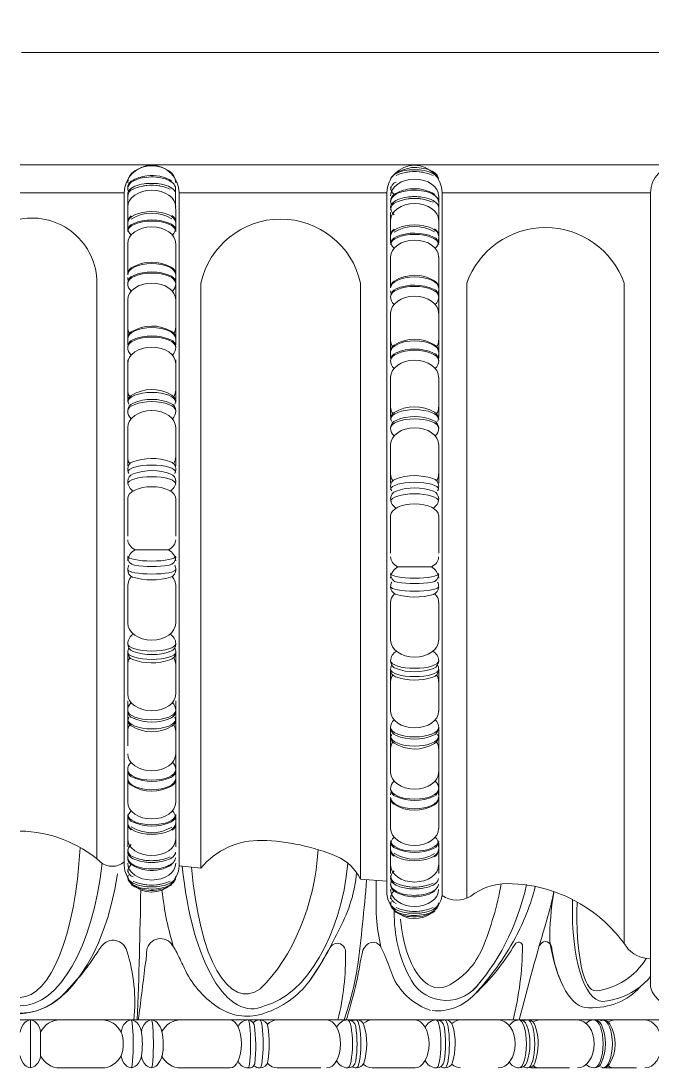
# Model space of a CAD drawing. Header units: millimetres. Extents: x 542654 to 551203, y 315718 to 321804.
# Drawn here: x 544497.7 to 544661.6, y 321162.1 to 321434.4 of the extents above; entities that cross this region are included whole.
import ezdxf

# ---------------------------------------------------------------- set-up
doc = ezdxf.new("R2010")
doc.units = ezdxf.units.MM
doc.layers.add('cad-block.com', color=250, linetype='Continuous')

msp = doc.modelspace()

# ---------------------------------------------------------------- linework, layer by layer
at = {"layer": 'cad-block.com', "color": 18, "lineweight": 15, "true_color": 0x000000}
for points in [[(544497.9, 321426.2), (544773.13, 321426.2), (544773.13, 321438.21)], [(544537.85, 321390.97), (544537.92, 321380.22)], [(544497.56, 321389.74), (544524.55, 321389.74)], [(544525.45, 321388.16), (544525.45, 321380.22)], [(544538.8, 321389.74), (544592.75, 321389.74)], [(544606.18, 321388.94), (544606.18, 321382.61)], [(544607.06, 321389.74), (544661.18, 321389.74)], [(544593.71, 321384.72), (544593.71, 321376.77)], [(544606.18, 321384.72), (544606.18, 321376.77)], [(544525.45, 321376.53), (544525.45, 321368.59)], [(544537.92, 321376.53), (544537.92, 321368.59)], [(544537.92, 321374.02), (544537.92, 321358.68)], [(544593.71, 321373.09), (544593.71, 321365.15)], [(544606.18, 321373.09), (544606.18, 321365.15)], [(544606.18, 321370.57), (544606.18, 321355.24)], [(544525.45, 321361.93), (544525.45, 321353.99)], [(544537.92, 321361.93), (544537.92, 321353.99)], [(544525.45, 321358.19), (544525.45, 321350.24)], [(544537.92, 321358.19), (544537.92, 321350.24)], [(544593.71, 321358.49), (544593.71, 321350.54)], [(544606.18, 321358.49), (544606.18, 321350.54)], [(544593.71, 321354.75), (544593.71, 321346.8)], [(544606.18, 321354.75), (544606.18, 321346.8)], [(544525.45, 321346.33), (544525.45, 321336.21)], [(544537.92, 321346.33), (544537.92, 321336.21)], [(544593.71, 321341.87), (544593.71, 321331.76)], [(544606.18, 321341.87), (544606.18, 321331.76)], [(544525.45, 321328.8), (544525.45, 321318.8)], [(544537.92, 321328.8), (544537.92, 321318.8)], [(544593.71, 321324.34), (544593.71, 321314.34)], [(544606.18, 321324.34), (544606.18, 321314.34)], [(544525.45, 321300.58), (544525.45, 321310.36)], [(544537.92, 321300.58), (544537.92, 321310.36)], [(544593.71, 321296.12), (544593.71, 321305.9)], [(544606.18, 321296.12), (544606.18, 321305.9)], [(544527.35, 321297), (544536.03, 321297)], [(544595.6, 321292.54), (544604.28, 321292.54)], [(544525.45, 321287.77), (544525.45, 321277.99)], [(544537.92, 321287.77), (544537.92, 321277.99)], [(544593.71, 321283.32), (544593.71, 321273.53)], [(544606.18, 321283.32), (544606.18, 321273.53)], [(544525.45, 321260.26), (544525.45, 321270.38)], [(544537.92, 321260.26), (544537.92, 321270.38)], [(544525.45, 321259.55), (544525.45, 321269.55)], [(544537.92, 321259.55), (544537.92, 321269.55)], [(544593.71, 321255.8), (544593.71, 321265.92)], [(544593.71, 321255.09), (544593.71, 321265.09)], [(544606.18, 321255.8), (544606.18, 321265.92)], [(544606.18, 321255.09), (544606.18, 321265.09)], [(544525.45, 321249.78), (544525.45, 321257.73)], [(544537.92, 321249.78), (544537.92, 321257.73)], [(544525.45, 321246.04), (544525.45, 321253.99)], [(544537.92, 321246.04), (544537.92, 321253.99)], [(544537.92, 321233.96), (544537.92, 321249.3)], [(544593.71, 321242.92), (544593.71, 321250.87)], [(544606.18, 321242.92), (544606.18, 321250.87)], [(544593.71, 321239.18), (544593.71, 321247.13)], [(544606.18, 321239.18), (544606.18, 321247.13)], [(544606.18, 321227.1), (544606.18, 321242.44)], [(544525.45, 321231.44), (544525.45, 321239.38)], [(544537.92, 321231.44), (544537.92, 321239.38)], [(544593.71, 321224.58), (544593.71, 321232.52)], [(544606.18, 321224.58), (544606.18, 321232.52)], [(544525.45, 321219.81), (544525.45, 321227.76)], [(544537.92, 321219.81), (544537.92, 321227.76)], [(544593.71, 321212.95), (544593.71, 321220.9)], [(544606.18, 321212.95), (544606.18, 321220.9)], [(544497.56, 321174.9), (544702.2, 321174.9)], [(544658.19, 321174.87), (544497.96, 321174.87)], [(544500.18, 321162.41), (544500.18, 321174.87)], [(544518.77, 321174.87), (544507.78, 321174.87)], [(544552.05, 321174.87), (544539.21, 321174.87)], [(544575.58, 321174.87), (544564.24, 321174.87)], [(544600.03, 321174.87), (544588.9, 321174.87)], [(544640.11, 321174.87), (544630.11, 321174.87)], [(544657.56, 321174.87), (544649.61, 321174.87)], [(544502.81, 321171.72), (544502.81, 321165.56)], [(544518.77, 321162.41), (544507.78, 321162.41)], [(544552.05, 321162.41), (544539.21, 321162.41)], [(544575.58, 321162.41), (544564.24, 321162.41)], [(544600.03, 321162.41), (544588.9, 321162.41)], [(544640.11, 321162.41), (544630.11, 321162.41)], [(544657.56, 321162.41), (544649.61, 321162.41)]]:
    msp.add_lwpolyline(points, dxfattribs=at)
for points in [[(544497.56, 321397.01), (544735.28, 321397.01, 0.231447), (544751.26, 321405.35, 0), (544751.26, 321405.35, 14.87721)], [(544524.55, 321215.95), (544524.55, 321389.74, -1), (544538.8, 321389.74), (544538.8, 321214.84)], [(544592.75, 321210.88), (544592.75, 321389.74, -1), (544607.06, 321389.74), (544607.06, 321207.17)], [(544661.18, 321190.76), (544661.18, 321389.74, -1), (544675.35, 321389.74), (544675.35, 321185.36)], [(544525.45, 321391.03, -0.255078), (544526.36, 321392.74, -1.230716)], [(544526.36, 321392.74, -0.10847), (544530.39, 321394.19, -6.055652)], [(544536.94, 321392.74, 0.173771), (544530.39, 321394.19, 6.055652)], [(544595.11, 321394.27, -0.1464), (544602.03, 321395.1, -0.1464)], [(544604.71, 321394.27, 0.1464), (544597.79, 321395.1, 0.1464)], [(544525.45, 321388.78, -0.329104), (544526.85, 321390.73, -1.230716)], [(544526.85, 321390.73, -0.1464), (544533.77, 321391.56, -0.1464)], [(544536.45, 321390.73, 0.1464), (544529.53, 321391.56, 0.1464)], [(544593.71, 321390.57, -0.329104), (544595.11, 321392.51, -1.230716)], [(544593.71, 321391.31, 0.204052), (544594.6, 321389.28, 1.230716)], [(544594.62, 321389.3, -0.10847), (544598.65, 321390.75, -6.055652)], [(544605.2, 321389.3, 0.173771), (544598.65, 321390.75, 6.055652)], [(544525.45, 321389.53, 0.00021), (544525.45, 321388.16, 1.230716)], [(544593.71, 321387.59, -0.255078), (544594.62, 321389.3, -1.230716)], [(544593.71, 321385.34, -0.329104), (544595.11, 321387.29, -1.230716)], [(544595.11, 321387.29, -0.1464), (544602.03, 321388.11, -0.1464)], [(544604.71, 321387.29, 0.1464), (544597.79, 321388.11, 0.1464)], [(544526.36, 321382.94, -0.283645), (544536.86, 321383.03, -6.055652)], [(544593.71, 321386.08, 0.204052), (544594.6, 321384.05, 1.230716)], [(544517.46, 321216.67), (544517.46, 321366.3, 0.467635), (544497.56, 321382.93, 2.506128)], [(544525.45, 321382.03, -0.255078), (544526.36, 321383.74, -1.230716)], [(544525.45, 321379.78, -0.329104), (544526.85, 321381.73, -1.230716)], [(544526.85, 321381.73, -0.209639), (544536.61, 321381.69, -6.055652)], [(544537.92, 321382.03, 0.278993), (544536.86, 321383.83, 1.230716)], [(544544.47, 321214.34), (544544.47, 321366.3, -0.803208), (544585.88, 321366.3), (544585.88, 321211.4)], [(544525.45, 321380.81, 0.204052), (544526.34, 321378.78, 1.230716)], [(544537.92, 321379.78, 0.315411), (544536.61, 321381.69, 1.230716)], [(544537.92, 321380.81, -0.204052), (544537.03, 321378.78, -1.230716)], [(544593.71, 321378.59, -0.255078), (544594.62, 321380.3, -1.230716)], [(544594.62, 321379.49, -0.283645), (544605.12, 321379.59, -6.055652)], [(544595.11, 321378.28, -0.209639), (544604.87, 321378.25, -6.055652)], [(544606.18, 321378.59, 0.278993), (544605.12, 321380.39, 1.230716)], [(544613.46, 321206.49), (544613.46, 321366.3, -0.704005), (544654.37, 321366.3), (544654.37, 321194.67)], [(544593.71, 321376.34, -0.329104), (544595.11, 321378.28, -1.230716)], [(544593.71, 321377.37, 0.204052), (544594.6, 321375.34, 1.230716)], [(544606.18, 321376.34, 0.315411), (544604.87, 321378.25, 1.230716)], [(544606.18, 321377.37, -0.204052), (544605.29, 321375.34, -1.230716)], [(544526.36, 321370.23, -0.283645), (544536.86, 321370.32, -6.055652)], [(544525.45, 321368.52, -0.255078), (544526.36, 321370.23, -1.230716)], [(544525.45, 321366.27, -0.329104), (544526.85, 321368.22, -1.230716)], [(544526.85, 321368.22, -0.209639), (544536.61, 321368.18, -6.055652)], [(544537.92, 321366.27, 0.315411), (544536.61, 321368.18, 1.230716)], [(544537.92, 321368.52, 0.278993), (544536.86, 321370.32, 1.230716)], [(544594.62, 321366.79, -0.283645), (544605.12, 321366.88, -6.055652)], [(544525.45, 321366.21, 0.204052), (544526.34, 321364.18, 1.230716)], [(544537.92, 321366.21, -0.204052), (544537.03, 321364.18, -1.230716)], [(544593.71, 321365.08, -0.255078), (544594.62, 321366.79, -1.230716)], [(544595.11, 321364.77, -0.209639), (544604.87, 321364.74, -6.055652)], [(544606.18, 321365.08, 0.278993), (544605.12, 321366.88, 1.230716)], [(544593.71, 321362.83, -0.329104), (544595.11, 321364.77, -1.230716)], [(544593.71, 321362.77, 0.204052), (544594.6, 321360.74, 1.230716)], [(544606.18, 321362.83, 0.315411), (544604.87, 321364.74, 1.230716)], [(544606.18, 321362.77, -0.204052), (544605.29, 321360.74, -1.230716)], [(544526.36, 321353.61, -0.283645), (544536.86, 321353.7, -6.055652)], [(544525.45, 321351.9, -0.255078), (544526.36, 321353.61, -1.230716)], [(544526.85, 321351.6, -0.209639), (544536.61, 321351.56, -6.055652)], [(544537.92, 321351.9, 0.278993), (544536.86, 321353.7, 1.230716)], [(544525.45, 321349.65, -0.329104), (544526.85, 321351.6, -1.230716)], [(544525.45, 321349.59, 0.204052), (544526.34, 321347.56, 1.230716)], [(544537.92, 321349.65, 0.315411), (544536.61, 321351.56, 1.230716)], [(544537.92, 321349.59, -0.204052), (544537.03, 321347.56, -1.230716)], [(544593.71, 321348.46, -0.255078), (544594.62, 321350.17, -1.230716)], [(544594.62, 321350.17, -0.283645), (544605.12, 321350.26, -6.055652)], [(544595.11, 321348.16, -0.209639), (544604.87, 321348.12, -6.055652)], [(544606.18, 321348.46, 0.278993), (544605.12, 321350.26, 1.230716)], [(544593.71, 321346.21, -0.329104), (544595.11, 321348.16, -1.230716)], [(544606.18, 321346.21, 0.315411), (544604.87, 321348.12, 1.230716)], [(544593.71, 321346.15, 0.204052), (544594.6, 321344.12, 1.230716)], [(544606.18, 321346.15, -0.204052), (544605.29, 321344.12, -1.230716)], [(544526.36, 321337.1, -0.283645), (544536.86, 321337.19, -6.055652)], [(544525.45, 321335.39, -0.255078), (544526.36, 321337.1, -1.230716)], [(544525.45, 321336.01, 0.106879), (544525.72, 321334.84, 1.230716)], [(544526.85, 321335.09, -0.209639), (544536.61, 321335.05, -6.055652)], [(544537.92, 321335.39, 0.278993), (544536.86, 321337.19, 1.230716)], [(544537.92, 321336.01, -0.106817), (544537.65, 321334.84, -1.230716)], [(544525.45, 321333.14, -0.329104), (544526.85, 321335.09, -1.230716)], [(544525.45, 321333.08, 0.204052), (544526.34, 321331.05, 0.204052)], [(544537.92, 321333.14, 0.315411), (544536.61, 321335.05, 1.230716)], [(544537.92, 321333.08, -0.204052), (544537.03, 321331.05, -0.204052)], [(544594.62, 321332.64, -0.283645), (544605.12, 321332.73, -6.055652)], [(544606.18, 321330.93, 0.278993), (544605.12, 321332.73, 1.230716)], [(544593.71, 321330.93, -0.255078), (544594.62, 321332.64, -1.230716)], [(544593.71, 321331.55, 0.106879), (544593.98, 321330.38, 1.230716)], [(544593.71, 321328.68, -0.329104), (544595.11, 321330.63, -1.230716)], [(544595.11, 321330.63, -0.209639), (544604.87, 321330.6, -6.055652)], [(544606.18, 321328.68, 0.315411), (544604.87, 321330.6, 1.230716)], [(544606.18, 321331.55, -0.106817), (544605.91, 321330.38, -1.230716)], [(544593.71, 321328.62, 0.204052), (544594.6, 321326.59, 0.204052)], [(544606.18, 321328.62, -0.204052), (544605.29, 321326.59, -0.204052)], [(544525.45, 321318.03, -0.336209), (544526.73, 321319.85, -1.230716)], [(544526.73, 321319.85, -0.170581), (544536.4, 321319.96, -6.055652)], [(544537.92, 321318.03, 0.361653), (544536.4, 321319.96, 1.230716)], [(544525.45, 321317.97, 0.106879), (544525.72, 321316.81, 1.230716)], [(544525.45, 321314.77, -0.329104), (544526.85, 321316.71, -1.230716)], [(544526.85, 321316.71, -0.178725), (544536.61, 321316.68, -6.055652)], [(544537.92, 321314.77, 0.315411), (544536.61, 321316.68, 1.230716)], [(544537.92, 321317.97, -0.106817), (544537.65, 321316.81, -1.230716)], [(544525.45, 321314.71, 0.276498), (544526.97, 321312.23, 0.276498)], [(544537.92, 321314.71, -0.276498), (544536.4, 321312.23, -0.276498)], [(544593.71, 321313.57, -0.336209), (544594.98, 321315.39, -1.230716)], [(544594.98, 321315.39, -0.170581), (544604.66, 321315.5, -6.055652)], [(544606.18, 321313.57, 0.361653), (544604.66, 321315.5, 1.230716)], [(544593.71, 321313.51, 0.106879), (544593.98, 321312.35, 1.230716)], [(544593.71, 321310.31, -0.329104), (544595.11, 321312.25, -1.230716)], [(544595.11, 321312.25, -0.178725), (544604.87, 321312.22, -6.055652)], [(544606.18, 321310.31, 0.315411), (544604.87, 321312.22, 1.230716)], [(544606.18, 321313.51, -0.106817), (544605.91, 321312.35, -1.230716)], [(544593.71, 321310.25, 0.276498), (544595.23, 321307.77, 0.276498)], [(544606.18, 321310.25, -0.276498), (544604.66, 321307.77, -0.276498)], [(544525.45, 321294.12, -0.263907), (544527.35, 321297, -1.230716)], [(544525.45, 321295.05, 0.375323), (544527.18, 321293.03, 1.230716)], [(544537.92, 321294.12, 0.263907), (544536.03, 321297, 1.230716)], [(544537.92, 321295.05, -0.375323), (544536.19, 321293.03, -1.230716)], [(544525.45, 321291.88, -0.106879), (544525.72, 321293.04, -1.230716)], [(544527.18, 321293.03, 0.077979), (544536.19, 321293.03, 6.055652)], [(544537.92, 321291.88, 0.106817), (544537.65, 321293.04, 1.230716)], [(544593.71, 321289.66, -0.263907), (544595.6, 321292.54, -1.230716)], [(544606.18, 321289.66, 0.263907), (544604.28, 321292.54, 1.230716)], [(544525.45, 321291.82, 0.301916), (544526.67, 321289.94, 1.230716)], [(544526.67, 321289.94, 0.147923), (544536.57, 321289.89, 6.055652)], [(544537.92, 321291.82, -0.320957), (544536.57, 321289.89, -1.230716)], [(544593.71, 321290.59, 0.375323), (544595.44, 321288.57, 1.230716)], [(544606.18, 321290.59, -0.375323), (544604.45, 321288.57, -1.230716)], [(544593.71, 321287.42, -0.106879), (544593.98, 321288.58, -1.230716)], [(544593.71, 321287.36, 0.301916), (544594.93, 321285.48, 1.230716)], [(544595.44, 321288.57, 0.077979), (544604.45, 321288.57, 6.055652)], [(544606.18, 321287.36, -0.320957), (544604.83, 321285.43, -1.230716)], [(544606.18, 321287.42, 0.106817), (544605.91, 321288.58, 1.230716)], [(544594.93, 321285.48, 0.147923), (544604.83, 321285.43, 6.055652)], [(544525.45, 321272.63, -0.276498), (544526.97, 321275.11, -0.276498)], [(544537.92, 321272.63, 0.276498), (544536.4, 321275.11, 0.276498)], [(544525.45, 321272.57, 0.329104), (544526.85, 321270.62, 1.230716)], [(544525.45, 321270.38, -0.106879), (544525.72, 321271.54, -1.230716)], [(544525.45, 321270.32, 0.336209), (544526.73, 321268.5, 1.230716)], [(544526.85, 321270.62, 0.178725), (544536.61, 321270.66, 6.055652)], [(544537.92, 321270.32, -0.361653), (544536.4, 321268.4, -1.230716)], [(544537.92, 321272.57, -0.315411), (544536.61, 321270.66, -1.230716)], [(544537.92, 321270.38, 0.106817), (544537.65, 321271.54, 1.230716)], [(544593.71, 321268.17, -0.276498), (544595.23, 321270.65, -0.276498)], [(544606.18, 321268.17, 0.276498), (544604.66, 321270.65, 0.276498)], [(544526.73, 321268.5, 0.170581), (544536.4, 321268.4, 6.055652)], [(544593.71, 321268.11, 0.329104), (544595.11, 321266.16, 1.230716)], [(544606.18, 321268.11, -0.315411), (544604.87, 321266.2, -1.230716)], [(544593.71, 321265.92, -0.106879), (544593.98, 321267.08, -1.230716)], [(544593.71, 321265.86, 0.336209), (544594.98, 321264.04, 1.230716)], [(544595.11, 321266.16, 0.178725), (544604.87, 321266.2, 6.055652)], [(544606.18, 321265.86, -0.361653), (544604.66, 321263.94, -1.230716)], [(544606.18, 321265.92, 0.106817), (544605.91, 321267.08, 1.230716)], [(544594.98, 321264.04, 0.170581), (544604.66, 321263.94, 6.055652)], [(544525.45, 321255.27, -0.204052), (544526.34, 321257.3, -0.204052)], [(544537.92, 321255.27, 0.204052), (544537.03, 321257.3, 0.204052)], [(544525.45, 321255.21, 0.329104), (544526.85, 321253.26, 1.230716)], [(544537.92, 321255.21, -0.315411), (544536.61, 321253.3, -1.230716)], [(544525.45, 321252.34, -0.106879), (544525.72, 321253.51, -1.230716)], [(544525.45, 321252.96, 0.255078), (544526.36, 321251.25, 1.230716)], [(544526.36, 321251.25, 0.283645), (544536.86, 321251.16, 6.055652)], [(544526.85, 321253.26, 0.209639), (544536.61, 321253.3, 6.055652)], [(544537.92, 321252.96, -0.278993), (544536.86, 321251.16, -1.230716)], [(544537.92, 321252.34, 0.106817), (544537.65, 321253.51, 1.230716)], [(544593.71, 321250.81, -0.204052), (544594.6, 321252.84, -0.204052)], [(544606.18, 321250.81, 0.204052), (544605.29, 321252.84, 0.204052)], [(544593.71, 321250.75, 0.329104), (544595.11, 321248.8, 1.230716)], [(544593.71, 321247.88, -0.106879), (544593.98, 321249.05, -1.230716)], [(544593.71, 321248.5, 0.255078), (544594.62, 321246.79, 1.230716)], [(544595.11, 321248.8, 0.209639), (544604.87, 321248.84, 6.055652)], [(544606.18, 321250.75, -0.315411), (544604.87, 321248.84, -1.230716)], [(544606.18, 321248.5, -0.278993), (544605.12, 321246.7, -1.230716)], [(544606.18, 321247.88, 0.106817), (544605.91, 321249.05, 1.230716)], [(544594.62, 321246.79, 0.283645), (544605.12, 321246.7, 6.055652)], [(544525.45, 321239.83, -0.204052), (544526.34, 321241.86, -1.230716)], [(544537.92, 321239.83, 0.204052), (544537.03, 321241.86, 1.230716)], [(544525.45, 321239.77, 0.329104), (544526.85, 321237.83, 1.230716)], [(544525.45, 321237.52, 0.255078), (544526.36, 321235.82, 1.230716)], [(544526.85, 321237.83, 0.209639), (544536.61, 321237.86, 6.055652)], [(544537.92, 321239.77, -0.315411), (544536.61, 321237.86, -1.230716)], [(544537.92, 321237.52, -0.278993), (544536.86, 321235.72, -1.230716)], [(544526.36, 321235.82, 0.283645), (544536.86, 321235.72, 6.055652)], [(544593.71, 321234.9, -0.204052), (544594.6, 321236.93, -1.230716)], [(544593.71, 321234.84, 0.329104), (544595.11, 321232.9, 1.230716)], [(544606.18, 321234.84, -0.315411), (544604.87, 321232.93, -1.230716)], [(544606.18, 321234.9, 0.204052), (544605.29, 321236.93, 1.230716)], [(544593.71, 321232.59, 0.255078), (544594.62, 321230.89, 1.230716)], [(544595.11, 321232.9, 0.209639), (544604.87, 321232.93, 6.055652)], [(544606.18, 321232.59, -0.278993), (544605.12, 321230.79, -1.230716)], [(544594.62, 321230.89, 0.283645), (544605.12, 321230.79, 6.055652)], [(544525.45, 321227.16, -0.204052), (544526.34, 321229.19, -1.230716)], [(544525.45, 321228.19, 0.329104), (544526.85, 321226.25, 1.230716)], [(544537.92, 321228.19, -0.315411), (544536.61, 321226.28, -1.230716)], [(544537.92, 321227.16, 0.204052), (544537.03, 321229.19, 1.230716)], [(544497.56, 321223.94, -0.177217), (544518.32, 321215.95, 0.375224), (544524.55, 321215.95), (544524.55, 321214.96, 0.961694), (544538.8, 321214.9), (544544.47, 321214.34, -0.232641), (544560.29, 321221.49, -0.094248), (544579.71, 321217.34, -0.185974), (544585.88, 321211.4), (544592.75, 321210.88), (544592.75, 321207.57, 0.863898), (544607.06, 321207.17, 0.30069), (544614.56, 321207.06, -0.168635), (544623.94, 321210.29, -0.15333), (544645.37, 321203.49, -0.087192), (544654.83, 321194.03, 0.246856), (544661.18, 321190.76), (544661.18, 321183.46, 0.929975)], [(544525.45, 321225.94, 0.255078), (544526.36, 321224.24, 1.230716)], [(544526.36, 321225.04, 0.283645), (544536.86, 321224.95, 6.055652)], [(544526.85, 321226.25, 0.209639), (544536.61, 321226.28, 6.055652)], [(544537.92, 321225.94, -0.278993), (544536.86, 321224.14, -1.230716)], [(544593.71, 321220.3, -0.204052), (544594.6, 321222.33, -1.230716)], [(544593.71, 321221.33, 0.329104), (544595.11, 321219.39, 1.230716)], [(544606.18, 321221.33, -0.315411), (544604.87, 321219.42, -1.230716)], [(544606.18, 321220.3, 0.204052), (544605.29, 321222.33, 1.230716)], [(544525.45, 321218.45, -0.204052), (544526.34, 321220.48, -1.230716)], [(544525.45, 321219.19, 0.329104), (544526.85, 321217.25, 1.230716)], [(544593.71, 321219.08, 0.255078), (544594.62, 321217.38, 1.230716)], [(544595.11, 321219.39, 0.209639), (544604.87, 321219.42, 6.055652)], [(544606.18, 321219.08, -0.278993), (544605.12, 321217.28, -1.230716)], [(544525.45, 321216.94, 0.255078), (544526.36, 321215.23, 1.230716)], [(544526.85, 321217.25, 0.1464), (544533.77, 321216.42, 0.1464)], [(544536.45, 321217.25, -0.1464), (544529.53, 321216.42, -0.1464)], [(544594.62, 321218.18, 0.283645), (544605.12, 321218.09, 6.055652)], [(544525.45, 321213.22, -0.204052), (544526.34, 321215.25, -1.230716)], [(544525.45, 321213.96, 0.329104), (544526.85, 321212.02, 1.230716)], [(544526.36, 321215.23, 0.10847), (544530.39, 321213.78, 6.055652)], [(544536.94, 321215.23, -0.173771), (544530.39, 321213.78, -6.055652)], [(544572.97, 321185.48, 0.041666), (544580.48, 321198.74, 0.103445), (544584.86, 321213.16, -24.179951)], [(544593.71, 321211.59, -0.204052), (544594.6, 321213.62, -1.230716)], [(544526.85, 321210.91, 0.1464), (544533.77, 321210.08, 0.1464)], [(544536.45, 321210.91, -0.1464), (544529.53, 321210.08, -0.1464)], [(544581.6, 321174.87, 0.045147), (544585.06, 321188.37, 0.013141), (544587.46, 321211.28, 0.013141)], [(544589.92, 321211.2, 0.00737), (544590.01, 321201.43, 0.035915), (544591.17, 321193.77), (544591.17, 321193.77)], [(544593.71, 321212.33, 0.329104), (544595.11, 321210.39, 1.230716)], [(544595.11, 321210.39, 0.1464), (544602.03, 321209.56, 0.1464)], [(544604.71, 321210.39, -0.1464), (544597.79, 321209.56, -0.1464)], [(544608.3, 321183.62, 0.177668), (544617.56, 321193.52, 0.051277), (544622.43, 321210.22, 0.051277)], [(544526.36, 321210.01, 0.10847), (544530.39, 321208.56, 6.055652)], [(544527.92, 321174.87, 0.005967), (544528.83, 321208.68, 0.005967)], [(544536.94, 321210.01, -0.173771), (544530.39, 321208.56, -6.055652)], [(544593.71, 321210.08, 0.255078), (544594.62, 321208.37, 1.230716)], [(544593.71, 321206.36, -0.204052), (544594.6, 321208.39, -1.230716)], [(544594.62, 321208.37, 0.10847), (544598.65, 321206.92, 6.055652)], [(544605.2, 321208.37, -0.173771), (544598.65, 321206.92, -6.055652)], [(544615.55, 321181.58, 0.062557), (544626.06, 321196.15, 0.058916), (544631.27, 321209.54, 0.058916)], [(544627.11, 321174.87, -0.010361), (544634.27, 321200.91, 0.019058), (544636.11, 321208.22, 0.019058)], [(544635.01, 321195.24, -0.042698), (544636.05, 321207.92, -1.16381)], [(544593.71, 321207.1, 0.329104), (544595.11, 321205.16, 1.230716)], [(544640.92, 321205.23, -0.00429), (544640.96, 321206.28, -0.00429)], [(544594.62, 321203.15, 0.10847), (544598.65, 321201.7, 6.055652)], [(544616.9, 321184.62, -0.551195), (544599.09, 321185.08, -0.125628), (544594.66, 321201.78, -0.002704), (544594.63, 321203.48, -0.002704)], [(544595.11, 321204.05, 0.1464), (544602.03, 321203.22, 0.1464)], [(544604.71, 321204.05, -0.1464), (544597.79, 321203.22, -0.1464)], [(544605.2, 321203.15, -0.173771), (544598.65, 321201.7, -6.055652)], [(544527.05, 321174.87, 0.10384), (544525.23, 321192.81, 0.624831), (544518.69, 321194.1, 0.019), (544517.74, 321192.74, -0.004583), (544516.65, 321191.08, -0.018062), (544513.77, 321187.1, -0.012927), (544507.96, 321180.7, -0.17039), (544497.56, 321176.5, -6.256692)], [(544549.4, 321177.83, -0.138056), (544540.42, 321187.72, 0.017495), (544538.54, 321191.57, 0.05202), (544536.75, 321194.69, 0.694192), (544530.32, 321192.41, -0.047335), (544529.9, 321188.66, -0.005702), (544528.18, 321174.87, 3.795045)], [(544580.02, 321174.87, 0.06321), (544582.02, 321192.55, 0.235828), (544581.08, 321194.38, 0.45328), (544578, 321193.69, -0.027276), (544572.54, 321184.85, 1.667342)], [(544604.09, 321177.35, -0.194829), (544594.53, 321185.6, -0.001541), (544592.46, 321191.02, 0.052446), (544591.17, 321193.77, 0.378842), (544588.42, 321194.92, 0.276804), (544586.3, 321192.08, 0.01885), (544585.71, 321189.18, -0.02496), (544583.76, 321180.29, -0.008184), (544582.19, 321174.87, -11.806369)], [(544625.52, 321174.87, 0.056724), (544627.97, 321194, 0.76806), (544626.01, 321194.56, -0.071469), (544615.55, 321181.58, -0.317212)], [(544638.67, 321183.3, -0.08008), (544635.58, 321193.15, 0.219739), (544634.75, 321194.89, 0.359821), (544632.94, 321194.89, 0.090462), (544632.29, 321194.11, -0.58033)], [(544647.06, 321182.4, 0.228799), (544660.05, 321190.84, 0.228799)], [(544658.48, 321183.48, 0.053004), (544661.18, 321186.12, 0.053004)], [(544560.99, 321176.65, 0.15297), (544572.54, 321184.85, -98.399192)], [(544648.74, 321179.65, 0.136892), (544658.48, 321183.48, -2.657757)], [(544661.18, 321183.46, 0.874655), (544675.35, 321185.39, -1.163134), (544675.35, 321185.39, 0.274733), (544683.58, 321182.54, 0.223375), (544683.58, 321182.54, -0.265205), (544696.59, 321179.94, -0.114043), (544715, 321156.57, -0.018606), (544716.85, 321152.09, 0.388918), (544721.92, 321149.45, -0.149469)], [(544604.47, 321177.31, 0.239423), (544615.55, 321181.58)], [(544497.56, 321171.72, -0.168462), (544498.74, 321174.18, -0.15697), (544500.18, 321174.87, -2.145029)], [(544502.81, 321171.72, 0.168462), (544501.62, 321174.18, 0.15697), (544500.18, 321174.87, 2.145029)], [(544523.74, 321171.72, -0.168462), (544524.92, 321174.18, -0.15697), (544526.36, 321174.87, -2.145029)], [(544528.99, 321171.72, 0.168462), (544527.81, 321174.18, 0.15697), (544526.36, 321174.87, 2.145029)], [(544528.99, 321171.72, -0.168462), (544530.17, 321174.18, -0.15697), (544531.61, 321174.87, -2.145029)], [(544534.33, 321171.89, 0.115671), (544533.06, 321174.18, 0.15697), (544531.61, 321174.87, 2.145029)], [(544556.71, 321174.87, 0.297991), (544554.14, 321173.15, 1.230716)], [(544556.77, 321174.87, -0.284197), (544558.3, 321173.65, -1.230716)], [(544559.78, 321174.87, 0.198464), (544558.02, 321174.16, 1.230716)], [(544559.84, 321174.87, -0.375323), (544561.86, 321173.15, -1.230716)], [(544582.55, 321174.87, 0.263907), (544579.68, 321172.98, 1.230716)], [(544582.61, 321174.87, -0.375323), (544584.63, 321173.15, -1.230716)], [(544584.8, 321174.87, 0.106817), (544583.63, 321174.61, 1.230716)], [(544584.86, 321174.87, -0.320957), (544586.79, 321173.53, -1.230716)], [(544605.53, 321174.87, 0.263907), (544602.66, 321172.98, 1.230716)], [(544605.59, 321174.87, -0.375323), (544607.61, 321173.15, -1.230716)], [(544607.78, 321174.87, 0.106817), (544606.61, 321174.61, 1.230716)], [(544607.84, 321174.87, -0.320957), (544609.77, 321173.53, -1.230716)], [(544627.03, 321174.87, 0.276498), (544624.55, 321173.35, 0.276498)], [(544627.09, 321174.87, -0.315411), (544629, 321173.57, -1.230716)], [(544629.28, 321174.87, 0.106817), (544628.11, 321174.61, 1.230716)], [(544629.34, 321174.87, -0.361653), (544631.26, 321173.36, -1.230716)], [(544646.48, 321174.87, 0.204052), (544644.45, 321173.98, 0.204052)], [(544646.54, 321174.87, -0.315411), (544648.45, 321173.57, -1.230716)], [(544649.4, 321174.87, 0.106817), (544648.24, 321174.61, 1.230716)], [(544648.79, 321174.87, -0.278993), (544650.59, 321173.81, -1.230716)], [(544558.41, 321163.51, 0.065993), (544558.3, 321173.65, 6.055652)], [(544561.86, 321164.13, 0.077979), (544561.86, 321173.15, 6.055652)], [(544584.63, 321164.13, 0.077979), (544584.63, 321173.15, 6.055652)], [(544586.73, 321163.62, 0.147923), (544586.79, 321173.53, 6.055652)], [(544607.61, 321164.13, 0.077979), (544607.61, 321173.15, 6.055652)], [(544609.71, 321163.62, 0.147923), (544609.77, 321173.53, 6.055652)], [(544629.03, 321163.81, 0.178725), (544629, 321173.57, 6.055652)], [(544631.15, 321163.68, 0.170581), (544631.26, 321173.36, 6.055652)], [(544648.48, 321163.81, 0.209639), (544648.45, 321173.57, 6.055652)], [(544650.49, 321163.32, 0.283645), (544650.59, 321173.81, 6.055652)], [(544523.74, 321165.56, 0.182365), (544523.74, 321171.72, -161.359353)], [(544528.99, 321165.56, 0.085471), (544528.99, 321171.72, 137.299015)], [(544534.35, 321165.37, 0.107724), (544534.33, 321171.89, 8.27984)], [(544497.56, 321165.56, 0.168462), (544498.74, 321163.11, 0.15697), (544500.18, 321162.41, 2.145029)], [(544502.81, 321165.56, -0.168462), (544501.62, 321163.11, -0.15697), (544500.18, 321162.41, -2.145029)], [(544523.74, 321165.56, 0.168462), (544524.92, 321163.11, 0.15697), (544526.36, 321162.41, 2.145029)], [(544528.99, 321165.56, -0.168462), (544527.81, 321163.11, -0.15697), (544526.36, 321162.41, -2.145029)], [(544528.99, 321165.56, 0.168462), (544530.17, 321163.11, 0.15697), (544531.61, 321162.41, 2.145029)], [(544534.35, 321165.37, -0.102726), (544533.06, 321163.11, -0.15697), (544531.61, 321162.41, -2.145029)], [(544556.71, 321162.41, -0.297991), (544554.14, 321164.13, -1.230716)], [(544559.84, 321162.41, 0.375323), (544561.86, 321164.13, 1.230716)], [(544582.55, 321162.41, -0.263907), (544579.68, 321164.3, -1.230716)], [(544582.61, 321162.41, 0.375323), (544584.63, 321164.13, 1.230716)], [(544605.53, 321162.41, -0.263907), (544602.66, 321164.3, -1.230716)], [(544605.59, 321162.41, 0.375323), (544607.61, 321164.13, 1.230716)], [(544627.03, 321162.41, -0.276498), (544624.55, 321163.93, -0.276498)], [(544556.77, 321162.41, 0.404183), (544558.41, 321163.51, 1.230716)], [(544559.78, 321162.41, -0.175857), (544558.18, 321162.98, -1.230716)], [(544584.8, 321162.41, -0.106879), (544583.63, 321162.68, -1.230716)], [(544584.86, 321162.41, 0.301916), (544586.73, 321163.62, 1.230716)], [(544607.78, 321162.41, -0.106879), (544606.61, 321162.68, -1.230716)], [(544607.84, 321162.41, 0.301916), (544609.71, 321163.62, 1.230716)], [(544627.09, 321162.41, 0.329104), (544629.03, 321163.81, 1.230716)], [(544629.28, 321162.41, -0.106879), (544628.11, 321162.68, -1.230716)], [(544629.34, 321162.41, 0.336209), (544631.15, 321163.68, 1.230716)], [(544646.48, 321162.41, -0.204052), (544644.45, 321163.3, -0.204052)], [(544646.54, 321162.41, 0.329104), (544648.48, 321163.81, 1.230716)], [(544649.4, 321162.41, -0.106879), (544648.24, 321162.68, -1.230716)], [(544648.79, 321162.41, 0.255078), (544650.49, 321163.32, 1.230716)]]:
    msp.add_lwpolyline(points, format="xyb", dxfattribs=at)
at = {"layer": 'cad-block.com', "color": 18, "lineweight": 15, "true_color": 0x000000, "extrusion": (0, 0, -1)}
for centre, major_axis, ratio, start_param, end_param in [((544531.69, 321392.38), (6.23, 0), 0.700831, 3.141593, 6.283185), ((544599.87, 321393.07), (6.23, 0), 0.430137, 4.467777, 6.283185), ((544599.87, 321393.41), (-6.23, 0), 0.466244, 1.447393, 3.143075), ((544531.62, 321390.97), (-6.23, 0), 0.466244, 1.447393, 3.143075), ((544599.94, 321388.94), (6.23, 0), 0.700831, 3.141593, 6.283185), ((544531.69, 321386.05), (6.23, 0), 0.700831, 3.141593, 6.283185), ((544531.62, 321389.53), (6.23, 0), 0.430137, 4.467777, 6.283185), ((544599.87, 321387.53), (-6.23, 0), 0.466244, 1.447393, 3.143075), ((544599.87, 321386.08), (6.23, 0), 0.430137, 4.467777, 6.283185), ((544599.94, 321382.61), (6.23, 0), 0.700831, 3.141593, 6.283185), ((544531.69, 321376.53), (6.23, 0), 0.700831, 3.141593, 6.283185), ((544599.94, 321373.09), (6.23, 0), 0.700831, 3.141593, 6.283185), ((544531.69, 321361.93), (6.23, 0), 0.700831, 3.141593, 6.283185), ((544599.94, 321358.49), (6.23, 0), 0.700831, 3.141593, 6.283185), ((544531.69, 321345.31), (6.23, 0), 0.700831, 3.141593, 6.283185), ((544599.94, 321341.87), (6.23, 0), 0.700831, 3.141593, 6.283185), ((544531.69, 321328.8), (6.23, 0), 0.700831, 3.141593, 6.283185), ((544599.94, 321324.34), (6.23, 0), 0.700831, 3.141593, 6.283185), ((544531.69, 321310.36), (6.23, 0), 0.488702, 3.141593, 6.283185), ((544599.94, 321305.9), (6.23, 0), 0.488702, 3.141593, 6.283185), ((544531.69, 321295.33), (-6.23, 0), 0.200824, 3.141593, 6.283185), ((544531.69, 321291.88), (-6.23, 0), 0.189567, 3.141593, 6.283185), ((544531.69, 321287.77), (6.23, 0), 0.687615, 3.141593, 3.70536), ((544531.69, 321287.77), (6.23, 0), 0.687615, -0.563767, 0), ((544599.94, 321290.87), (-6.23, 0), 0.200824, 3.141593, 6.283185), ((544599.94, 321287.42), (-6.23, 0), 0.189567, 3.141593, 6.283185), ((544599.94, 321283.32), (6.23, 0), 0.687615, 3.141593, 3.70536), ((544599.94, 321283.32), (6.23, 0), 0.687615, -0.563767, 0), ((544531.69, 321272.63), (-6.23, 0), 0.312137, 3.141593, 6.283185), ((544531.69, 321270.38), (-6.23, 0), 0.296534, 3.141593, 6.283185), ((544531.69, 321267.22), (6.23, 0), 0.687615, 3.141593, 3.558936), ((544531.69, 321267.22), (6.23, 0), 0.687615, -0.415263, 0), ((544599.94, 321268.17), (-6.23, 0), 0.312137, 3.141593, 6.283185), ((544599.94, 321265.92), (-6.23, 0), 0.296534, 3.141593, 6.283185), ((544599.94, 321262.76), (6.23, 0), 0.687615, 3.141593, 3.558936), ((544599.94, 321262.76), (6.23, 0), 0.687615, -0.415263, 0), ((544531.69, 321255.27), (-6.23, 0), 0.387081, 3.141593, 6.283185), ((544531.69, 321253.02), (-6.23, 0), 0.411544, 3.141593, 6.283185), ((544531.69, 321249.84), (6.23, 0), 0.687615, 3.141593, 3.558193), ((544531.69, 321249.84), (6.23, 0), 0.687615, -0.4166, 0), ((544599.94, 321250.81), (-6.23, 0), 0.387081, 3.141593, 6.283185), ((544599.94, 321248.56), (-6.23, 0), 0.411544, 3.141593, 6.283185), ((544599.94, 321245.38), (6.23, 0), 0.687615, 3.141593, 3.558193), ((544599.94, 321245.38), (6.23, 0), 0.687615, -0.4166, 0), ((544531.69, 321239.83), (-6.23, 0), 0.430137, 3.141593, 6.283185), ((544531.69, 321238.29), (6.23, 0), 0.687615, 3.141593, 3.332074), ((544531.69, 321237.58), (-6.23, 0), 0.466865, 3.141593, 6.283185), ((544531.69, 321238.29), (1.49, -7.78), 0.780976, -1.528988, -1.422133), ((544599.94, 321234.9), (-6.23, 0), 0.430137, 3.141593, 6.283185), ((544599.94, 321233.36), (6.23, 0), 0.687615, 3.141593, 3.332074), ((544599.94, 321232.65), (-6.23, 0), 0.466865, 3.141593, 6.283185), ((544599.94, 321233.36), (1.49, -7.78), 0.780976, -1.528988, -1.422133), ((544531.69, 321228.25), (-6.23, 0), 0.430137, 3.141593, 6.283185), ((544531.69, 321226.71), (6.23, 0), 0.687615, 3.141593, 3.332074), ((544531.69, 321226.71), (1.49, -7.78), 0.780976, -1.528988, -1.422133), ((544531.69, 321226), (-6.23, 0), 0.466865, 3.141593, 6.283185), ((544599.94, 321221.39), (-6.23, 0), 0.430137, 3.141593, 6.283185), ((544497.56, 321226.6), (0, -45.87), 0.342311, 4.866363, 6.283185), ((544531.69, 321218.45), (-6.23, 0), 0.430137, 4.467777, 6.283185), ((544552.98, 321212.22), (9.04, 34.98), 0.572103, 1.227907, 2.397877), ((544599.94, 321219.85), (6.23, 0), 0.687615, 3.141593, 3.332074), ((544599.94, 321219.14), (-6.23, 0), 0.466865, 3.141593, 6.283185), ((544599.94, 321219.85), (1.49, -7.78), 0.780976, -1.528988, -1.422133), ((544531.69, 321216.91), (6.23, 0), 0.687615, 3.141593, 3.332074), ((544531.69, 321217), (-6.23, 0), 0.466865, 4.847432, 6.283185), ((544497.56, 321227.23), (0, -48.73), 0.448381, 4.953364, 6.283185), ((544557.93, 321228.09), (0.18, 50.32), 0.376769, 2.969553, 4.444238), ((544557.74, 321230.8), (1.79, 49.15), 0.326779, 2.897181, 4.364115), ((544559.23, 321219.36), (2.88, 41.33), 0.570567, 1.622629, 2.945767), ((544497.56, 321227.33), (0, -50.74), 0.519486, 5.002161, 6.283185), ((544531.69, 321211.68), (6.23, 0), 0.687615, 3.141593, 3.332074), ((544531.69, 321212.11), (-6.23, 0), 0.430137, 4.467777, 6.283185), ((544531.69, 321211.77), (-6.23, 0), 0.466865, 4.847432, 6.283185), ((544599.94, 321211.59), (-6.23, 0), 0.430137, 4.467777, 6.283185), ((544599.94, 321210.05), (6.23, 0), 0.687615, 3.141593, 3.332074), ((544556.62, 321227.33), (3.84, 51.52), 0.438475, 3.971168, 4.307894), ((544599.94, 321210.14), (-6.23, 0), 0.466865, 4.847432, 6.283185), ((544587.6, 321231.08), (-4.6, 60.1), 0.718629, 1.982377, 2.570384), ((544599.94, 321204.82), (6.23, 0), 0.687615, 3.141593, 3.332074), ((544599.94, 321205.25), (-6.23, 0), 0.430137, 4.467777, 6.283185), ((544599.94, 321204.91), (-6.23, 0), 0.466865, 4.847432, 6.283185), ((544650.58, 321208.2), (1.84, 28.55), 0.332985, 3.141593, 4.586946), ((544648.6, 321208.41), (1.75, 26.01), 0.241654, 3.109112, 4.583247), ((544607.12, 321208.36), (1.02, 25.14), 0.441721, 2.943957, 4.400046), ((544648.08, 321223.98), (3.5, 45.94), 0.307719, 3.107599, 4.013196), ((544623.72, 321226.37), (-32.06, 45.33), 0.524349, 3.01716, 3.510148), ((544559.88, 321227.33), (4.67, 51.43), 0.499341, 2.91928, 3.375283), ((544507.78, 321168.64), (0, 6.23), 0.917573, 5.229268, 6.283185), ((544526.36, 321168.64), (0, -6.23), 0.079453, 3.141438, 6.283031), ((544531.61, 321168.64), (0, -6.23), 0.079453, 3.141438, 6.283031), ((544539.21, 321168.64), (0, 6.23), 0.917573, 5.229268, 6.283185), ((544556.71, 321168.64), (0, -6.23), 0.103285, 3.141593, 6.283185), ((544559.78, 321168.64), (0, -6.23), 0.130765, 3.141593, 6.283185), ((544564.24, 321168.64), (0, 6.23), 0.687615, -0.633187, 0), ((544582.55, 321168.64), (0, -6.23), 0.200824, 3.141593, 6.283185), ((544584.8, 321168.64), (0, -6.23), 0.189567, 3.141593, 6.283185), ((544588.9, 321168.64), (0, 6.23), 0.687615, -0.563767, 0), ((544605.53, 321168.64), (0, -6.23), 0.200824, 3.141593, 6.283185), ((544607.78, 321168.64), (0, -6.23), 0.189567, 3.141593, 6.283185), ((544611.88, 321168.64), (0, 6.23), 0.687615, -0.563767, 0), ((544627.03, 321168.64), (0, -6.23), 0.312137, 3.141593, 6.283185), ((544629.28, 321168.64), (0, -6.23), 0.296534, 3.141593, 6.283185), ((544632.44, 321168.64), (0, 6.23), 0.687615, -0.415263, 0), ((544646.48, 321168.64), (0, -6.23), 0.387081, 3.141593, 6.283185), ((544648.73, 321168.64), (0, -6.23), 0.411544, 3.141593, 6.283185), ((544651.91, 321168.64), (0, 6.23), 0.687615, -0.4166, 0), ((544507.78, 321168.64), (0, 6.23), 0.917573, 3.141593, 4.19551), ((544539.21, 321168.64), (0, 6.23), 0.917573, 3.141593, 4.19551), ((544564.24, 321168.64), (0, 6.23), 0.687615, 3.141593, 3.77478), ((544588.9, 321168.64), (0, 6.23), 0.687615, 3.141593, 3.70536), ((544611.88, 321168.64), (0, 6.23), 0.687615, 3.141593, 3.70536), ((544632.44, 321168.64), (0, 6.23), 0.687615, 3.141593, 3.558936), ((544651.91, 321168.64), (0, 6.23), 0.687615, 3.141593, 3.558193)]:
    msp.add_ellipse(centre, major_axis=major_axis, ratio=ratio, start_param=start_param, end_param=end_param, dxfattribs=at)
at = {"layer": 'cad-block.com', "color": 18, "lineweight": 15, "true_color": 0x000000}
for centre, major_axis, ratio, start_param, end_param in [((544599.94, 321393.41), (6.42, 0.99), 0.458929, 1.630581, 2.816409), ((544599.94, 321393.07), (-6.23, 0), 0.430137, 4.467777, 6.283185), ((544531.69, 321390.97), (-6.23, 0), 0.466865, 4.847432, 6.283185), ((544531.69, 321389.53), (-6.23, 0), 0.430137, 4.467777, 6.283185), ((544531.69, 321391.07), (6.23, 0), 0.687615, 3.141593, 3.332074), ((544599.94, 321387.53), (-6.23, 0), 0.466865, 4.847432, 6.283185), ((544599.94, 321386.08), (-6.23, 0), 0.430137, 4.467777, 6.283185), ((544599.94, 321387.63), (6.23, 0), 0.687615, 3.141593, 3.332074), ((544531.69, 321381.97), (-6.23, 0), 0.466865, 3.141593, 6.283185), ((544531.69, 321379.72), (-6.23, 0), 0.430137, 3.141593, 6.283185), ((544531.69, 321381.26), (6.23, 0), 0.687615, 3.141593, 3.332074), ((544531.69, 321381.26), (1.49, 7.78), 0.780976, -1.528988, -1.422133), ((544599.94, 321378.53), (-6.23, 0), 0.466865, 3.141593, 6.283185), ((544599.94, 321376.28), (-6.23, 0), 0.430137, 3.141593, 6.283185), ((544599.94, 321377.82), (6.23, 0), 0.687615, 3.141593, 3.332074), ((544599.94, 321377.82), (1.49, 7.78), 0.780976, -1.528988, -1.422133), ((544531.69, 321368.46), (-6.23, 0), 0.466865, 3.141593, 6.283185), ((544531.69, 321366.21), (-6.23, 0), 0.430137, 3.141593, 6.283185), ((544531.69, 321367.75), (6.23, 0), 0.687615, 3.141593, 3.332074), ((544531.69, 321367.75), (1.49, 7.78), 0.780976, -1.528988, -1.422133), ((544599.94, 321365.02), (-6.23, 0), 0.466865, 3.141593, 6.283185), ((544599.94, 321362.77), (-6.23, 0), 0.430137, 3.141593, 6.283185), ((544599.94, 321364.31), (6.23, 0), 0.687615, 3.141593, 3.332074), ((544599.94, 321364.31), (1.49, 7.78), 0.780976, -1.528988, -1.422133), ((544531.69, 321354.88), (6.23, 0), 0.687615, 3.141593, 3.558193), ((544531.69, 321351.84), (-6.23, 0), 0.466865, 3.141593, 6.283185), ((544531.69, 321354.88), (6.23, 0), 0.687615, -0.4166, 0), ((544531.69, 321349.59), (-6.23, 0), 0.430137, 3.141593, 6.283185), ((544531.69, 321351.13), (6.23, 0), 0.687615, 3.141593, 3.332074), ((544531.69, 321351.13), (1.49, 7.78), 0.780976, -1.528988, -1.422133), ((544599.94, 321351.43), (6.23, 0), 0.687615, 3.141593, 3.558193), ((544599.94, 321348.4), (-6.23, 0), 0.466865, 3.141593, 6.283185), ((544599.94, 321351.43), (6.23, 0), 0.687615, -0.4166, 0), ((544599.94, 321346.15), (-6.23, 0), 0.430137, 3.141593, 6.283185), ((544599.94, 321347.69), (6.23, 0), 0.687615, 3.141593, 3.332074), ((544599.94, 321347.69), (1.49, 7.78), 0.780976, -1.528988, -1.422133), ((544531.69, 321338.52), (6.23, 0), 0.687615, 3.141593, 3.558193), ((544531.69, 321338.52), (6.23, 0), 0.687615, -0.4166, 0), ((544531.69, 321335.33), (-6.23, 0), 0.411544, 3.141593, 6.283185), ((544531.69, 321333.08), (-6.23, 0), 0.387081, 3.141593, 6.283185), ((544599.94, 321334.06), (6.23, 0), 0.687615, 3.141593, 3.558193), ((544599.94, 321330.87), (-6.23, 0), 0.411544, 3.141593, 6.283185), ((544599.94, 321334.06), (6.23, 0), 0.687615, -0.4166, 0), ((544599.94, 321328.62), (-6.23, 0), 0.387081, 3.141593, 6.283185), ((544531.69, 321321.13), (6.23, 0), 0.687615, 3.141593, 3.558936), ((544531.69, 321317.17), (-6.23, 0), 0.296534, 3.141593, 6.283185), ((544531.69, 321321.13), (6.23, 0), 0.687615, -0.415263, 0), ((544599.94, 321316.67), (6.23, 0), 0.687615, 3.141593, 3.558936), ((544599.94, 321316.67), (6.23, 0), 0.687615, -0.415263, 0), ((544531.69, 321314.06), (-6.23, 0), 0.312137, 3.141593, 6.283185), ((544599.94, 321312.71), (-6.23, 0), 0.296534, 3.141593, 6.283185), ((544599.94, 321309.6), (-6.23, 0), 0.312137, 3.141593, 6.283185), ((544531.69, 321299.6), (6.23, 0), 0.581976, 3.141593, 3.941958), ((544531.69, 321299.6), (6.23, 0), 0.581976, 5.48282, 6.283185), ((544599.94, 321295.14), (6.23, 0), 0.581976, 3.141593, 3.941958), ((544599.94, 321295.14), (6.23, 0), 0.581976, 5.48282, 6.283185), ((544531.69, 321277.99), (6.23, 0), 0.709662, 3.141593, 6.283185), ((544599.94, 321273.53), (6.23, 0), 0.709662, 3.141593, 6.283185), ((544531.69, 321259.55), (6.23, 0), 0.700831, 3.141593, 6.283185), ((544599.94, 321255.09), (6.23, 0), 0.700831, 3.141593, 6.283185), ((544531.69, 321243.98), (6.23, 0), 0.700831, 3.141593, 6.283185), ((544599.94, 321239.18), (6.23, 0), 0.700831, 3.141593, 6.283185), ((544531.69, 321231.44), (6.23, 0), 0.700831, 3.141593, 6.283185), ((544599.94, 321224.58), (6.23, 0), 0.700831, 3.141593, 6.283185), ((544531.69, 321221.93), (6.23, 0), 0.700831, 3.141593, 6.283185), ((544531.62, 321218.45), (6.23, 0), 0.430137, 4.467777, 6.283185), ((544531.62, 321217), (-6.23, 0), 0.466244, 1.447393, 3.143075), ((544531.69, 321215.59), (6.23, 0), 0.700831, 3.141593, 6.283185), ((544599.94, 321215.07), (6.23, 0), 0.700831, 3.141593, 6.283185), ((544531.62, 321212.11), (6.23, 0), 0.430137, 4.467777, 6.283185), ((544531.62, 321211.77), (-6.23, 0), 0.466244, 1.447393, 3.143075), ((544599.87, 321211.59), (6.23, 0), 0.430137, 4.467777, 6.283185), ((544599.94, 321208.73), (6.23, 0), 0.700831, 3.141593, 6.283185), ((544599.87, 321210.14), (-6.23, 0), 0.466244, 1.447393, 3.143075), ((544599.87, 321205.25), (6.23, 0), 0.430137, 4.467777, 6.283185), ((544599.87, 321204.91), (-6.23, 0), 0.466244, 1.447393, 3.143075), ((544518.77, 321168.64), (0, 6.23), 0.917573, 5.229268, 6.283185), ((544552.05, 321168.64), (0, 6.23), 0.465362, 3.141593, 6.283185), ((544577.08, 321168.64), (0, 6.23), 0.581976, 3.141593, 6.283185), ((544600.06, 321168.64), (0, 6.23), 0.581976, 3.141593, 6.283185), ((544621.66, 321168.64), (0, 6.23), 0.709662, 3.141593, 6.283185), ((544642.2, 321168.64), (0, 6.23), 0.700831, 3.141593, 6.283185), ((544659.73, 321168.64), (0, 6.23), 0.700831, 3.141593, 6.283185), ((544518.77, 321168.64), (0, 6.23), 0.917573, 3.141593, 4.19551)]:
    msp.add_ellipse(centre, major_axis=major_axis, ratio=ratio, start_param=start_param, end_param=end_param, dxfattribs=at)

doc.saveas('drawing.dxf')
